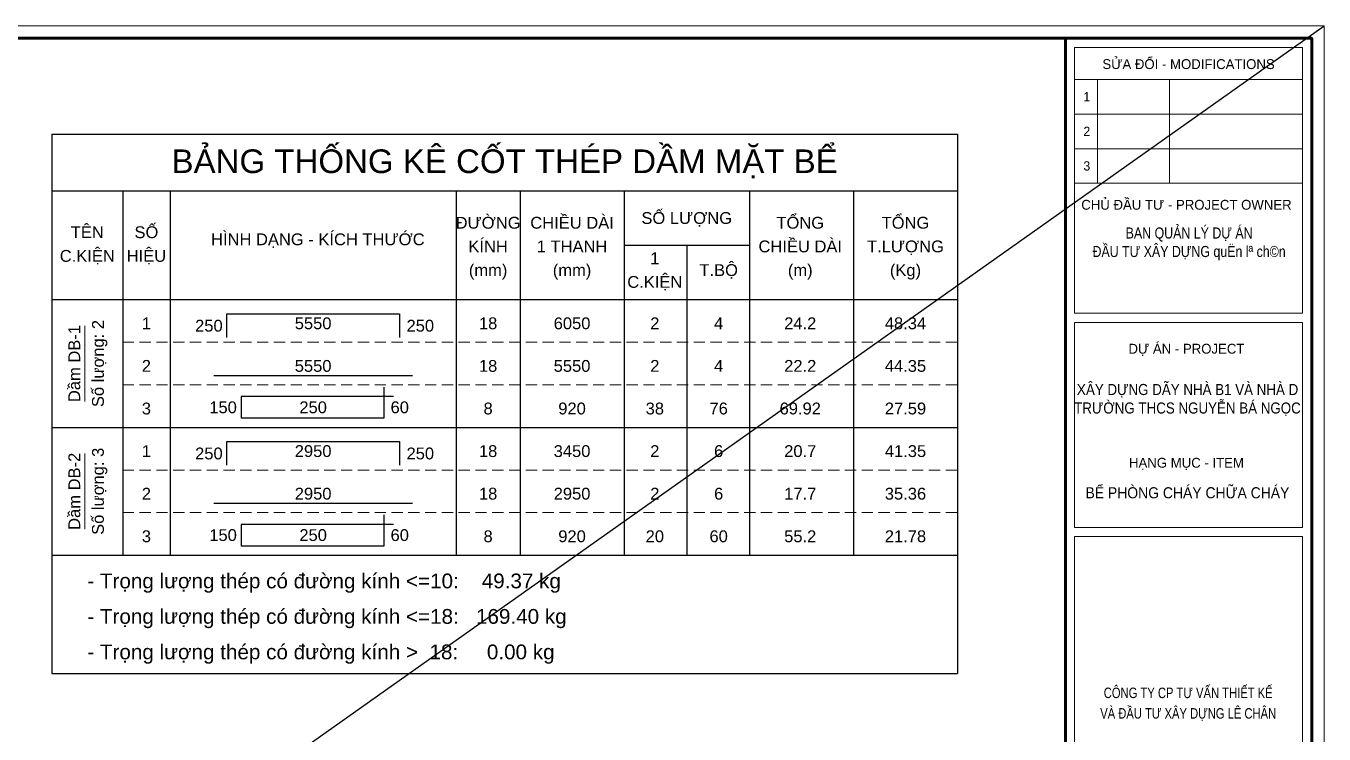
# Model space of a CAD drawing. Header units: millimetres. Extents: x 142758 to 365363, y -504867 to -449406.
# Drawn here: x 325048 to 336641, y -468802 to -462482 of the extents above; entities that cross this region are included whole.
import ezdxf
from ezdxf.enums import TextEntityAlignment as Align

# ---------------------------------------------------------------- set-up
doc = ezdxf.new("R2010")
doc.units = ezdxf.units.MM
doc.header["$LTSCALE"] = 20
doc.header["$MEASUREMENT"] = 0
doc.linetypes.add('HIDDEN', pattern=[0.375, 0.25, -0.125])
doc.layers.get('Defpoints').update_dxf_attribs({"color": 1})
for name, color, linetype, lineweight in [('08. Net Text', 3, 'Continuous', 13), ('LC MANH DUT', 35, 'HIDDEN', 5), ('LC Net dam 1', 30, 'Continuous', 30), ('LC Net thay', 7, 'Continuous', 25), ('LC Text1', 3, 'Continuous', 20), ('TextThep', 7, 'Continuous', 0)]:
    doc.layers.add(name, color=color, linetype=linetype, lineweight=lineweight)
doc.layers.add('KCS_Plotter', color=11, linetype='Continuous', plot=False)
doc.layers.add('Khungten_LCDI', color=7, linetype='Continuous')
doc.styles.add('Hoa', font='micross.ttf')
doc.styles.add('Khungten', font='VHAVAN.TTF', dxfattribs={"width": 0.9, "height": 5000})
doc.styles.add('Text Khung Ten', font='VHAVAN.TTF')
doc.styles.add('Thuong', font='micross.ttf')
doc.styles.add('Title', font='VHBLACK.TTF', dxfattribs={"width": 0.8})

# ---------------------------------------------------------------- blocks, each defined once
blk = doc.blocks.new('lcdi fix')
at = {"layer": 'Defpoints', "lineweight": 0}
blk.add_lwpolyline([(-1200, -14850), (-1200, 14850), (40800, 14850), (40800, -14850)], close=True, dxfattribs=at)
at = {"layer": 'Khungten_LCDI', "color": 5, "lineweight": 60}
blk.add_line((36600, 14650), (36600, -14650), dxfattribs=at)
at = {"layer": 'Khungten_LCDI', "color": 5, "lineweight": 25}
blk.add_line((40600, -14650), (40600, 14650), dxfattribs=at)
at = {"layer": 'Khungten_LCDI', "color": 9, "lineweight": 15}
for p, q in [((36750, 13981), (40450, 13981)), ((37123, 13981), (37123, 12297)), ((38293, 13981), (38293, 12297)), ((36750, 13420), (40450, 13420)), ((36750, 12858), (40450, 12858)), ((36750, 12297), (40450, 12297))]:
    blk.add_line(p, q, dxfattribs=at)
at = {"layer": 'Khungten_LCDI', "color": 5, "lineweight": 60}
blk.add_lwpolyline([(0, -14650), (0, 14650), (40600, 14650), (40600, -14650)], close=True, dxfattribs=at)
at = {"layer": 'Khungten_LCDI', "color": 9, "lineweight": 15}
for points in [[(36750, 10190), (40450, 10190), (40450, 14500), (36750, 14500)], [(36750, 6712), (40450, 6712), (40450, 10040), (36750, 10040)], [(36750, 2587), (40450, 2587), (40450, 6562), (36750, 6562)]]:
    blk.add_lwpolyline(points, close=True, dxfattribs=at)
at = {"color": 7, "style": 'Khungten'}
for s, p in [('söa ®æi - modifications', (38600, 14151)), ('chñ ®Çu t\xad - project owner', (38566, 11868)), ('dù ¸n - PROJECT', (38566, 9532)), ('h¹ng môc - item', (38566, 7681))]:
    blk.add_text(s, height=160, dxfattribs=at).set_placement(p, align=Align.CENTER)
at = {"color": 7, "style": 'Title', "width": 0.8}
for s, p in [('c«ng ty cp t\xad vÊn thiÕt kÕ', (38594, 3942)), ('vµ ®Çu t\xad x©y dùng lª ch©n', (38594, 3609))]:
    blk.add_text(s, height=170, dxfattribs=at).set_placement(p, align=Align.CENTER)
at = {"color": 4, "char_height": 180, "attachment_point": 5, "style": 'Khungten'}
for s, insert, width in [('{\\fArial|b0|i0|c0|p34;\\W0.8;BAN QUẢN LÝ DỰ ÁN \\PĐẦU TƯ XÂY DỰNG\\f.VnArialH|b0|i0|c0|p34; quËn lª ch©n}', (38609, 11313), 3619.87), ('{\\f.VnArialH|b0|i0|c0|p34;X}¢Y DùNG D·Y NHµ B1 vµ nhµ d tr\xadêng thcs nguyÔn b¸ ngäc', (38582, 8780), 3669.98), ('{\\f.VnArialH|b0|i0|c0|p34;BÓ PHßNG CH¸Y CH÷A CH¸Y}', (38582, 7273), 3833.26)]:
    blk.add_mtext(s, dxfattribs=dict(at, insert=insert, width=width))
at = {"color": 7, "style": 'Khungten', "width": 0.8}
for tag, p in [('REVISION', (39499, -10746)), ('NGAYHT', (39546, -11609))]:
    blk.add_attdef(tag, text='', height=200, dxfattribs=at).set_placement(p, align=Align.CENTER)
at = {"layer": '08. Net Text', "color": 7, "style": 'Text Khung Ten'}
blk.add_text('1', height=150, dxfattribs=at).set_placement((36892, 13627))
at = {"layer": '08. Net Text', "color": 7, "ltscale": 2, "style": 'Text Khung Ten'}
for s, p in [('2', (36892, 13065)), ('3', (36892, 12504))]:
    blk.add_text(s, height=150, dxfattribs=at).set_placement(p)
at = {"layer": 'LC Text1', "style": 'Title', "width": 1.485915}
for tag, p, p2 in [('TENBANVE1', (36913, -8886), (40339, -8886)), ('TENBANVE2', (36913, -9562), (40339, -9562))]:
    blk.add_attdef(tag, text='', height=250, dxfattribs=at).set_placement(p, p2, align=Align.FIT)
at = {"layer": 'LC Text1', "style": 'Title', "width": 0.7}
blk.add_attdef('SOBANVE', text='', height=250, dxfattribs=at).set_placement((39562, -13896), align=Align.CENTER)

msp = doc.modelspace()

# ---------------------------------------------------------------- linework, layer by layer
at = {"layer": 'KCS_Plotter', "ltscale": 2}
msp.add_line((313541.3, -478816.8), (336641.3, -462481.8), dxfattribs=at)
at = {"layer": 'LC MANH DUT', "ltscale": 20}
for p, q in [((325912.3, -465304.9), (333367.7, -465304.9)), ((325912.3, -465685), (333367.7, -465685)), ((325912.3, -466065.2), (333367.7, -466065.2)), ((325912.3, -466445.3), (333367.7, -466445.3)), ((325912.3, -466825.5), (333367.7, -466825.5)), ((325912.3, -467205.7), (333367.7, -467205.7))]:
    msp.add_line(p, q, dxfattribs=at)
at = {"layer": 'LC Net dam 1'}
for points in [[(326841.6, -465262.6), (326841.6, -465051.4), (328383.3, -465051.4), (328383.3, -465262.6)], [(326725.4, -465600.5), (328499.5, -465600.5)], [(328330.5, -465790.6), (326968.3, -465790.6), (326968.3, -465980.7), (328246.1, -465980.7), (328246.1, -465706.1)], [(326841.6, -466403.1), (326841.6, -466191.9), (328383.3, -466191.9), (328383.3, -466403.1)], [(326725.4, -466741), (328499.5, -466741)], [(328330.5, -466931.1), (326968.3, -466931.1), (326968.3, -467121.2), (328246.1, -467121.2), (328246.1, -466846.6)]]:
    msp.add_lwpolyline(points, dxfattribs=at)
at = {"layer": 'LC Net thay'}
for p, q in [((325278.7, -463446.3), (333367.7, -463446.3)), ((325278.7, -463446.3), (325278.7, -468261.7)), ((325278.7, -463446.3), (333367.7, -463446.3)), ((333367.7, -463446.3), (333367.7, -468261.7)), ((325278.7, -463953.2), (333367.7, -463953.2)), ((325912.3, -463953.2), (325912.3, -467205.7)), ((326334.7, -463953.2), (326334.7, -467205.7)), ((328890.2, -463953.2), (328890.2, -467205.7)), ((329460.5, -463953.2), (329460.5, -467205.7)), ((330389.7, -463953.2), (330389.7, -467205.7)), ((331509.1, -463953.2), (331509.1, -467205.7)), ((332438.4, -463953.2), (332438.4, -467205.7)), ((330389.7, -464438.9), (331509.1, -464438.9)), ((330949.4, -464438.9), (330949.4, -467205.7)), ((325278.7, -464924.7), (333367.7, -464924.7)), ((325278.7, -466065.2), (333367.7, -466065.2)), ((325278.7, -467205.7), (333367.7, -467205.7)), ((325278.7, -467205.7), (333367.7, -467205.7)), ((325278.7, -468261.7), (333367.7, -468261.7))]:
    msp.add_line(p, q, dxfattribs=at)
at = {"layer": 'LC Text1'}
for p, q in [((325574.4, -465832.9), (325574.4, -465157)), ((325574.4, -466973.3), (325574.4, -466297.5))]:
    msp.add_line(p, q, dxfattribs=at)

# ---------------------------------------------------------------- block references
at = {"layer": 'LC Net thay', "xscale": 0.55, "yscale": 0.55, "zscale": 0.55}
msp.add_blockref('lcdi fix', (314201.3, -470649.3), dxfattribs=at)

# ---------------------------------------------------------------- texts
at = {"layer": 'LC Text1', "color": 4, "style": 'Hoa'}
msp.add_text('BẢNG THỐNG KÊ CỐT THÉP DẦM MẶT BỂ', height=211.2, dxfattribs=at).set_placement((329323.2, -463794.8), align=Align.CENTER)
at = {"layer": 'LC Text1'}
for s, style, p in [('ĐƯỜNG', 'Hoa', (329175.3, -464291.1)), ('CHIỀU DÀI', 'Hoa', (329925.1, -464291.1)), ('SỐ LƯỢNG', 'Hoa', (330949.4, -464248.9)), ('TỔNG', 'Hoa', (331963.2, -464291.1)), ('TỔNG', 'Hoa', (332903, -464291.1)), ('TÊN', 'Hoa', (325595.5, -464375.6)), ('SỐ', 'Hoa', (326123.5, -464375.6)), ('HÌNH DẠNG - KÍCH THƯỚC', 'Hoa', (327654.7, -464438.9)), ('KÍNH', 'Hoa', (329175.3, -464502.3)), ('1 THANH', 'Hoa', (329925.1, -464502.3)), ('CHIỀU DÀI', 'Hoa', (331963.2, -464502.3)), ('T.LƯỢNG', 'Hoa', (332903, -464502.3)), ('C.KIỆN', 'Hoa', (325595.5, -464586.8)), ('HIỆU', 'Hoa', (326123.5, -464586.8)), ('1', 'Hoa', (330664.3, -464607.9)), ('(mm)', 'Thuong', (329175.3, -464713.5)), ('(mm)', 'Thuong', (329925.1, -464713.5)), ('T.BỘ', 'Hoa', (331234.5, -464713.5)), ('(m)', 'Thuong', (331963.2, -464713.5)), ('(Kg)', 'Thuong', (332903, -464713.5)), ('C.KIỆN', 'Hoa', (330664.3, -464819.1))]:
    msp.add_text(s, height=105.6, dxfattribs=dict(at, style=style)).set_placement(p, align=Align.CENTER)
at = {"layer": 'LC Text1', "style": 'Hoa'}
for s, p in [('Số lượng: 2', (325743.3, -465494.9)), ('Dầm DB-1', (325532.1, -465494.9)), ('Số lượng: 3', (325743.3, -466635.4)), ('Dầm DB-2', (325532.1, -466635.4))]:
    msp.add_text(s, height=105.6, rotation=90.00021, dxfattribs=at).set_placement(p, align=Align.CENTER)
for s, p in [('- Trọng lượng thép có đường kính <=10:    49.37 kg', (325595.5, -467501.3)), ('- Trọng lượng thép có đường kính <=18:   169.40 kg', (325595.5, -467818.1)), ('- Trọng lượng thép có đường kính >  18:     0.00 kg', (325595.5, -468134.9))]:
    msp.add_text(s, height=132, dxfattribs=at).set_placement(p)
at = {"layer": 'TextThep', "style": 'Hoa'}
for s, p in [('1', (326123.5, -465220.4)), ('5550', (327612.5, -465220.4)), ('18', (329175.3, -465220.4)), ('2', (326123.5, -465600.5)), ('5550', (327612.5, -465600.5)), ('18', (329175.3, -465600.5)), ('5550', (329925.1, -465600.5)), ('2', (330664.3, -465600.5)), ('4', (331234.5, -465600.5)), ('22.2', (331963.2, -465600.5)), ('44.35', (332903, -465600.5)), ('250', (327612.5, -465970.1)), ('3', (326123.5, -465980.7)), ('8', (329175.3, -465980.7)), ('1', (326123.5, -466360.9)), ('2950', (327612.5, -466360.9)), ('18', (329175.3, -466360.9)), ('2', (326123.5, -466741)), ('2950', (327612.5, -466741)), ('18', (329175.3, -466741)), ('2950', (329925.1, -466741)), ('2', (330664.3, -466741)), ('6', (331234.5, -466741)), ('17.7', (331963.2, -466741)), ('35.36', (332903, -466741)), ('3', (326123.5, -467121.2)), ('250', (327612.5, -467110.6)), ('8', (329175.3, -467121.2))]:
    msp.add_text(s, height=105.6, dxfattribs=at).set_placement(p, align=Align.BOTTOM_CENTER)
for s, p in [('250', (326804.6, -465241.5)), ('150', (326931.3, -465970.1)), ('250', (326804.6, -466382)), ('150', (326931.3, -467110.6))]:
    msp.add_text(s, height=105.6, dxfattribs=at).set_placement(p, align=Align.BOTTOM_RIGHT)
for s, p in [('250', (328446.7, -465241.5)), ('60', (328304.1, -465970.1)), ('250', (328446.7, -466382)), ('60', (328304.1, -467110.6))]:
    msp.add_text(s, height=105.6, dxfattribs=at).set_placement(p, align=Align.BOTTOM_LEFT)
at = {"layer": 'TextThep', "color": 7, "style": 'Hoa'}
for s, p in [('6050', (329925.1, -465220.4)), ('2', (330664.3, -465220.4)), ('4', (331234.5, -465220.4)), ('24.2', (331963.2, -465220.4)), ('48.34', (332903, -465220.4)), ('920', (329925.1, -465980.7)), ('38', (330664.3, -465980.7)), ('76', (331234.5, -465980.7)), ('69.92', (331963.2, -465980.7)), ('27.59', (332903, -465980.7)), ('3450', (329925.1, -466360.9)), ('2', (330664.3, -466360.9)), ('6', (331234.5, -466360.9)), ('20.7', (331963.2, -466360.9)), ('41.35', (332903, -466360.9)), ('920', (329925.1, -467121.2)), ('20', (330664.3, -467121.2)), ('60', (331234.5, -467121.2)), ('55.2', (331963.2, -467121.2)), ('21.78', (332903, -467121.2))]:
    msp.add_text(s, height=105.6, dxfattribs=at).set_placement(p, align=Align.BOTTOM_CENTER)

doc.saveas('drawing.dxf')
